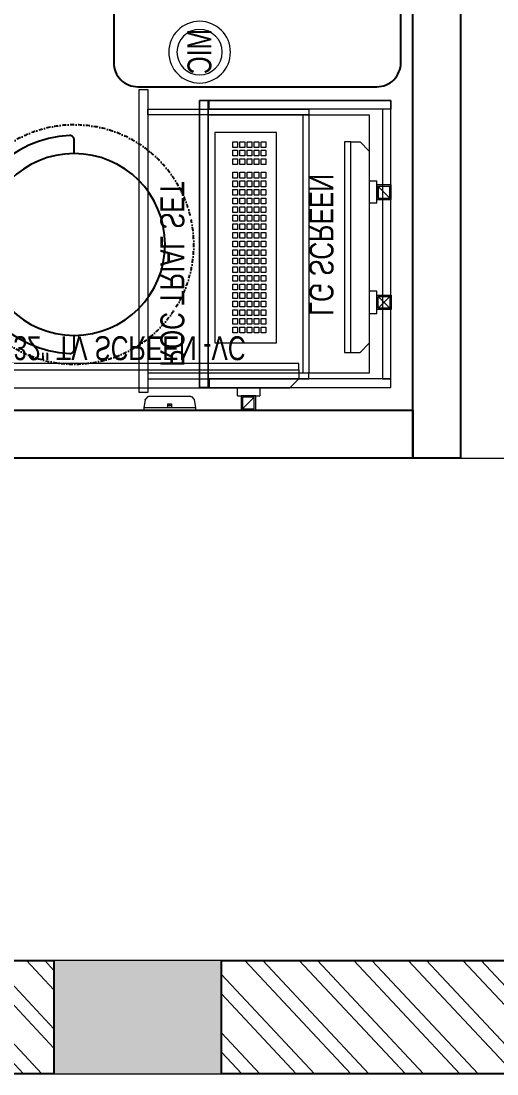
# Model space of a CAD drawing. Header units: feet. Extents: x 7177092 to 7192458, y -5285593 to -5277737.
# Drawn here: x 7188330 to 7189325, y -5285593 to -5283393 of the extents above; entities that cross this region are included whole.
import ezdxf

# ---------------------------------------------------------------- set-up
doc = ezdxf.new("R2010")
doc.units = ezdxf.units.FT
doc.header["$LTSCALE"] = 33
doc.header["$MEASUREMENT"] = 0
doc.linetypes.add('DASHDOT2', pattern=[0.5, 0.25, -0.125, 0, -0.125])
doc.linetypes.add('HIDDEN', pattern=[9.525, 6.35, -3.175])
doc.layers.add('A-WALL', color=1, linetype='Continuous')
doc.layers.add('PDF_Geometry', color=7, linetype='Continuous')
for name, color, linetype, lineweight in [('Column', 243, 'Continuous', 9), ('Floor-Unit', 1, 'Continuous', 13), ('LENS-DIM', 252, 'Continuous', 5), ('LENS-FURNITURE', 13, 'Continuous', 9), ('LENS-PARTITION', 21, 'Continuous', 25), ('LENS-TEXT', 31, 'Continuous', 5), ('LENS_DIMENSION', 193, 'Continuous', 0), ('LENS_PARTITION', 21, 'Continuous', 25), ('LK-EQPMT', 3, 'Continuous', 18), ('LN-ELEVATION-1', 81, 'Continuous', 25), ('LN-ELEVATION-2', 103, 'Continuous', 20), ('LN-HATCH', 251, 'Continuous', 0), ('TV', 92, 'Continuous', 18)]:
    doc.layers.add(name, color=color, linetype=linetype, lineweight=lineweight)
doc.styles.get("Standard").update_dxf_attribs({"font": 'GILC____.TTF'})

# ---------------------------------------------------------------- blocks, each defined once
blk = doc.blocks.new('A$Cd80e5814')
at = {"layer": 'Column'}
h = blk.add_hatch(color=8, dxfattribs=at)
h.dxf.hatch_style = 1
h.paths.add_polyline_path([(-220, 0), (0, 0), (0, 237), (-220, 237)])
h.paths.add_polyline_path([(-3709, 0), (-3709, 237), (-4059, 237), (-4059, 0)])
h.paths.add_polyline_path([(-8094, 237), (-8094, 0), (-7714, 0), (-7714, 237)])
h.paths.add_polyline_path([(-11347.8, 0), (-11347.8, 237), (-11697.8, 237), (-11697.8, 0)])
h.paths.add_polyline_path([(-15365.8, 237), (-15365.8, 0), (-15005.8, 0), (-15005.8, 237)])
h.paths.add_polyline_path([(-15365.8, 3526), (-15005.8, 3526), (-15005.8, 4026), (-15365.8, 4026)])
h.paths.add_polyline_path([(-15005.8, 7856), (-15365.8, 7856), (-15365.8, 7356), (-15005.8, 7356)])
h.paths.add_polyline_path([(-11347.8, 7706), (-11697.8, 7706), (-11697.8, 7356), (-11347.8, 7356)])
h.paths.add_polyline_path([(-8094, 7350), (-7744, 7350), (-7744, 7706), (-8094, 7706)])
h.paths.add_polyline_path([(-3709, 7350), (-3709, 7706), (-4059, 7706), (-4059, 7350)])
h.paths.add_polyline_path([(0, 7350), (0, 7706), (-300, 7706), (-300, 7350)])
h.paths.add_polyline_path([(-3709, 4046), (-4059, 4046), (-4059, 3564), (-3709, 3564)])
h.paths.add_polyline_path([(-8094, 3564), (-7714, 3564), (-7714, 4046), (-8094, 4046)])
h.paths.add_polyline_path([(-11697.8, 3526), (-11347.8, 3526), (-11347.8, 4006), (-11697.8, 4006)])
h.paths.add_polyline_path([(0, 4046), (-300, 4046), (-300, 3544), (0, 3544)])
at = {"layer": 'LN-HATCH'}
h = blk.add_hatch(dxfattribs=at)
h.set_pattern_fill('ANSI32', color=256, scale=222, angle=88.11)
h.paths.add_polyline_path([(-11697.8, 7706), (-15005.8, 7706), (-15005.8, 7476), (-11697.8, 7476)])
h.paths.add_polyline_path([(-8760, 7470), (-8760, 5976), (-15365.8, 5976), (-15365.8, 6091), (-8875, 6091), (-8875, 7470)])
h.paths.add_polyline_path([(-4059, 7470), (-7744, 7470), (-7744, 7706), (-4059, 7706)])
h.paths.add_polyline_path([(-8094, 7470), (-11347.8, 7470), (-11347.8, 7706), (-8094, 7706)])
h.paths.add_polyline_path([(-300, 7470), (-3709, 7470), (-3709, 7706), (-300, 7706)])
h.paths.add_polyline_path([(-230, 4046), (0, 4046), (0, 7350), (-230, 7350)])
h.paths.add_polyline_path([(0, 237), (-220, 237), (-220, 3544), (0, 3544)])
h.paths.add_polyline_path([(-3709, 237), (-220, 237), (-220, 0), (-3709, 0)])
h.paths.add_polyline_path([(-7714, 237), (-4059, 237), (-4059, 0), (-7714, 0)])
h.paths.add_polyline_path([(-11347.8, 237), (-8094, 237), (-8094, 0), (-11347.8, 0)])
h.paths.add_polyline_path([(-15005.8, 237), (-11697.8, 237), (-11697.8, 0), (-15005.8, 0)])
h.paths.add_polyline_path([(-980, 5970), (-230, 5970), (-230, 5820), (-980, 5820)])
h.paths.add_polyline_path([(-1730, 7470), (-1880, 7470), (-1880, 5820), (-1730, 5820)])
at = {"layer": 'A-WALL'}
for points in [[(-7714, 237), (-4059, 237), (-4059, 0), (-7714, 0)], [(-3709, 237), (-220, 237), (-220, 0), (-3709, 0)]]:
    blk.add_lwpolyline(points, close=True, dxfattribs=at)
at = {"layer": 'Column'}
blk.add_lwpolyline([(-4059, 237), (-4059, 0), (-3709, 0), (-3709, 237)], close=True, dxfattribs=at)
blk = doc.blocks.new('MOROTISED TABLE-TRIAL SET 950x600')
at = {"layer": 'PDF_Geometry', "lineweight": 25}
blk.add_lwpolyline([(415.6, 0), (550, 0, 0.414252), (600, 50), (600, 900, 0.414252), (550, 950), (50, 950, 0.414293), (0, 900), (0, 50, 0.414164), (50, 0), (415.6, 0)], format="xyb", dxfattribs=at)
blk = doc.blocks.new('TRIAL SET ROC')
at = {"layer": 'LENS-DIM', "ltscale": 0.5}
for points in [[(-400.4, -364.3), (-430.4, -364.3)], [(169.6, -364.3), (139.6, -364.3)]]:
    blk.add_lwpolyline(points, dxfattribs=at)
at = {"layer": 'LENS-FURNITURE'}
blk.add_lwpolyline([(-430.4, 18), (169.6, 18), (169.6, -382.3), (-430.4, -382.3)], close=True, dxfattribs=at)
at = {"layer": 'LENS-FURNITURE', "color": 146}
for points in [[(-412.4, -153.6), (-400.4, -153.6), (-400.4, -490.6), (-412.4, -490.6)], [(139.6, -153.6), (-400.4, -153.6), (-400.4, -165.6), (139.6, -165.6)], [(151.6, -153.6), (139.6, -153.6), (139.6, -490.6), (151.6, -490.6)], [(192.1, -490.6), (-440.9, -490.6), (-440.9, -508.6), (192.1, -508.6)]]:
    blk.add_lwpolyline(points, close=True, dxfattribs=at)
at = {"layer": 'LN-ELEVATION-2'}
for points in [[(-430.4, 18), (-412.4, 18), (-412.4, -362.3), (-430.4, -362.3)], [(-412.4, 18), (151.6, 18), (151.6, 0), (-412.4, 0)], [(169.6, 18), (151.6, 18), (151.6, -362.3), (169.6, -362.3)], [(169.6, -364.3), (-430.4, -364.3), (-430.4, -382.3), (169.6, -382.3)], [(169.6, -382.3), (-430.4, -382.3), (-430.4, -364.3), (169.6, -364.3)]]:
    blk.add_lwpolyline(points, close=True, dxfattribs=at)
at = {"layer": 'LN-ELEVATION-2', "linetype": 'HIDDEN', "ltscale": 100}
blk.add_lwpolyline([(-400.4, -364.3), (139.6, -364.3), (139.6, -27.4), (-400.4, -27.4)], close=True, dxfattribs=at)
at = {"insert": (-386.9, -414.1), "char_height": 50, "attachment_point": 1}
blk.add_mtext_dynamic_manual_height_columns('ROC TRIAL SET', width=625.228, gutter_width=500, heights=[0], dxfattribs=at)
blk = doc.blocks.new('*U20')
at = {"layer": 'LK-EQPMT', "ltscale": 12}
blk.add_lwpolyline([(6, 4.9), (-6, 4.9), (-6, -4.9), (6, -4.9)], close=True, dxfattribs=at)
blk = doc.blocks.new('*U21')
at = {"color": 0, "linetype": 'ByBlock', "lineweight": -2}
for p in [(0, 0), (18, 0), (35.9, 0), (53.9, 0), (71.8, 0), (89.8, 0), (107.8, 0), (125.7, 0), (143.7, 0), (161.6, 0), (179.6, 0), (197.6, 0), (215.5, 0), (233.5, 0), (251.4, 0), (269.4, 0), (287.4, 0), (305.3, 0), (323.3, 0), (0, -14.7), (18, -14.7), (35.9, -14.7), (53.9, -14.7), (71.8, -14.7), (89.8, -14.7), (107.8, -14.7), (125.7, -14.7), (143.7, -14.7), (161.6, -14.7), (179.6, -14.7), (197.6, -14.7), (215.5, -14.7), (233.5, -14.7), (251.4, -14.7), (269.4, -14.7), (287.4, -14.7), (305.3, -14.7), (323.3, -14.7), (0, -29.5), (0, -44.2), (18, -29.5), (18, -44.2), (35.9, -29.5), (35.9, -44.2), (53.9, -29.5), (53.9, -44.2), (71.8, -29.5), (71.8, -44.2), (89.8, -29.5), (89.8, -44.2), (107.8, -29.5), (107.8, -44.2), (125.7, -29.5), (125.7, -44.2), (143.7, -29.5), (143.7, -44.2), (161.6, -29.5), (161.6, -44.2), (179.6, -29.5), (179.6, -44.2), (197.6, -29.5), (197.6, -44.2), (215.5, -29.5), (215.5, -44.2), (233.5, -29.5), (233.5, -44.2), (251.4, -29.5), (251.4, -44.2), (269.4, -29.5), (269.4, -44.2), (287.4, -29.5), (287.4, -44.2), (305.3, -29.5), (305.3, -44.2), (323.3, -29.5), (323.3, -44.2), (0, -59), (18, -59), (35.9, -59), (53.9, -59), (71.8, -59), (89.8, -59), (107.8, -59), (125.7, -59), (143.7, -59), (161.6, -59), (179.6, -59), (197.6, -59), (215.5, -59), (233.5, -59), (251.4, -59), (269.4, -59), (287.4, -59), (305.3, -59), (323.3, -59)]:
    blk.add_blockref('*U20', p, dxfattribs=at)
blk = doc.blocks.new('*U18')
at = {"layer": 'LK-EQPMT', "ltscale": 12}
blk.add_lwpolyline([(6, 4.9), (-6, 4.9), (-6, -4.9), (6, -4.9)], close=True, dxfattribs=at)
blk = doc.blocks.new('*U19')
at = {"color": 0, "linetype": 'ByBlock', "lineweight": -2}
for p in [(0, 0), (18, 0), (35.9, 0), (0, -14.7), (18, -14.7), (35.9, -14.7), (0, -29.5), (0, -44.2), (18, -29.5), (18, -44.2), (35.9, -29.5), (35.9, -44.2), (0, -59), (18, -59), (35.9, -59)]:
    blk.add_blockref('*U18', p, dxfattribs=at)
blk = doc.blocks.new('*U13')
at = {"ltscale": 12}
blk.add_lwpolyline([(8, 0), (8, 129.1), (448, 129.1), (448, 0)], close=True, dxfattribs=at)
for name, p in [('*U21', (35.2, 101.6)), ('*U19', (386.6, 101.6))]:
    blk.add_blockref(name, p)
blk = doc.blocks.new('CLINIC SCREEN')
at = {"layer": 'TV'}
for p, q in [((-103.1, 42.9), (-127.4, 18.6)), ((-127.4, 42.9), (-103.1, 18.6)), ((102.7, 42.9), (127, 18.6))]:
    blk.add_line(p, q, dxfattribs=at)
at = {"layer": 'TV', "ltscale": 12}
for p, q in [((-220, -19.4), (-200.6, 0)), ((200.6, 0), (-200.6, 0)), ((-138.5, 0), (-138.5, 15.5)), ((-138.5, 15.5), (-92, 15.5)), ((-92, 15.5), (-92, 0)), ((92, 15.5), (92, 0)), ((92, 15.5), (138.5, 15.5)), ((138.5, 0), (138.5, 15.5)), ((220, -19.4), (200.6, 0)), ((-220, -38.8), (-220, -19.4)), ((220, -38.8), (220, -19.4))]:
    blk.add_line(p, q, dxfattribs=at)
at = {"layer": 'TV'}
for points in [[(-130.4, 15.5), (-100.1, 15.5), (-100.1, 45.9), (-130.4, 45.9)], [(130, 15.5), (99.7, 15.5), (99.7, 45.9), (130, 45.9)], [(-127.4, 18.6), (-103.1, 18.6), (-103.1, 42.9), (-127.4, 42.9)], [(127, 18.6), (102.7, 18.6), (102.7, 42.9), (127, 42.9)]]:
    blk.add_lwpolyline(points, close=True, dxfattribs=at)
at = {"layer": 'TV', "ltscale": 12}
blk.add_lwpolyline([(-220, -51.7), (-220, -38.8), (220, -38.8), (220, -51.7)], close=True, dxfattribs=at)
at = {"layer": 'Floor-Unit', "color": 0, "ltscale": 2, "insert": (5.2, -100.4), "char_height": 50, "attachment_point": 5}
blk.add_mtext_dynamic_manual_height_columns('LG SCREEN', width=466.48, gutter_width=12.5, heights=[0], dxfattribs=at)
blk = doc.blocks.new('MIC')
at = {"layer": 'LK-EQPMT', "ltscale": 12}
for radius in [64.5, 47.4]:
    blk.add_circle((234.5, 64.5), radius, dxfattribs=at)
at = {"layer": 'LK-EQPMT', "ltscale": 12, "insert": (233.2, 64.5), "char_height": 50, "attachment_point": 5}
blk.add_mtext_dynamic_manual_height_columns('MIC', width=466.48, gutter_width=12.5, heights=[0], dxfattribs=at)
blk = doc.blocks.new('DOCTOR STOOL')
at = {"layer": 'LN-ELEVATION-1', "ltscale": 100}
blk.add_lwpolyline([(228, 37.8), (228, 9.1, -0.426474), (218.5, 0, -0.959166), (218.5, 455.6, -0.426474), (228, 446.5), (228, 417.8)], format="xyb", dxfattribs=at)
at = {"layer": 'LN-ELEVATION-1', "linetype": 'DASHDOT2'}
blk.add_circle((228, 227.8), 250, dxfattribs=at)
at = {"layer": 'LN-ELEVATION-1', "ltscale": 100}
blk.add_circle((228, 227.8), 190, dxfattribs=at)
blk = doc.blocks.new('32INCH VC FOR CLINIC')
at = {"layer": 'LK-EQPMT'}
for p, q in [((116.9, 152.6), (92.6, 128.3)), ((92.6, 152.6), (116.9, 128.3)), ((627.7, 152.6), (652, 128.3))]:
    blk.add_line(p, q, dxfattribs=at)
at = {"layer": 'LK-EQPMT', "ltscale": 12}
for p, q in [((81.5, 109.7), (81.5, 125.2)), ((81.5, 125.2), (128, 125.2)), ((128, 125.2), (128, 109.7)), ((617, 125.2), (617, 109.7)), ((617, 125.2), (663.5, 125.2)), ((663.5, 109.7), (663.5, 125.2)), ((0, 90.3), (19.4, 109.7)), ((0, 70.9), (0, 90.3)), ((725.6, 109.7), (19.4, 109.7)), ((745, 90.3), (725.6, 109.7)), ((745, 70.9), (745, 90.3))]:
    blk.add_line(p, q, dxfattribs=at)
at = {"layer": 'LK-EQPMT'}
for points in [[(89.6, 125.2), (119.9, 125.2), (119.9, 155.6), (89.6, 155.6)], [(655, 125.2), (624.7, 125.2), (624.7, 155.6), (655, 155.6)], [(92.6, 128.3), (116.9, 128.3), (116.9, 152.6), (92.6, 152.6)], [(652, 128.3), (627.7, 128.3), (627.7, 152.6), (652, 152.6)]]:
    blk.add_lwpolyline(points, close=True, dxfattribs=at)
at = {"layer": 'LK-EQPMT', "ltscale": 12}
blk.add_lwpolyline([(0, 58), (0, 70.9), (745, 70.9), (745, 58)], close=True, dxfattribs=at)
at = {"layer": 'LENS-TEXT', "color": 0, "ltscale": 2, "insert": (391.2, 25.6), "char_height": 50, "attachment_point": 5}
blk.add_mtext_dynamic_manual_height_columns('32" TV SCREEN -VC', width=466.48, gutter_width=12.5, heights=[0], dxfattribs=at)
blk = doc.blocks.new('A$C142a10c7')
at = {"color": 7, "linetype": 'Continuous', "lineweight": 0}
for p, q in [((3, 22.3), (0, 5)), ((8.7, 28.4), (3.6, 23.4)), ((99.8, 28.4), (104.9, 23.4)), ((105.4, 22.3), (108.5, 5)), ((0, 5), (0, 0)), ((50.7, 5), (57.7, 5)), ((58.2, 5), (63, 5)), ((108.5, 5), (108.5, 0))]:
    blk.add_line(p, q, dxfattribs=at)
for points in [[(10.1, 29), (10.1, 29), (10.2, 29), (10.5, 29), (10.8, 29), (11.1, 29), (11.6, 29), (12.1, 29), (12.8, 29), (13.5, 29), (14.2, 29), (15.1, 29), (16, 29), (17, 29), (18.1, 29), (19.2, 29), (20.4, 29), (21.7, 29), (23, 29), (24.4, 29), (25.8, 29), (27.3, 29), (28.8, 29), (30.3, 29), (31.9, 29), (33.5, 29), (35.2, 29), (36.9, 29), (38.6, 29), (40.3, 29), (42, 29), (43.8, 29), (45.5, 29), (63, 29), (64.7, 29), (66.5, 29), (68.2, 29), (69.9, 29), (71.6, 29), (73.3, 29), (74.9, 29), (76.5, 29), (78.1, 29), (79.7, 29), (81.2, 29), (82.7, 29), (84.1, 29), (85.5, 29), (86.8, 29), (88, 29), (89.2, 29), (90.4, 29), (91.4, 29), (92.5, 29), (93.4, 29), (94.2, 29), (95, 29), (95.7, 29), (96.4, 29), (96.9, 29), (97.3, 29), (97.7, 29), (98, 29), (98.3, 29), (98.4, 29), (98.4, 29)], [(0, 5), (0, 5), (0.2, 5), (0.4, 5), (0.7, 5), (1, 5), (1.5, 5), (2, 5), (2.6, 5), (3.3, 5), (4, 5), (4.9, 5), (5.8, 5), (6.8, 5), (7.8, 5), (8.9, 5), (10.1, 5), (11.3, 5), (12.7, 5), (14, 5), (15.4, 5), (16.9, 5), (18.4, 5), (20, 5), (21.6, 5), (23.3, 5), (25, 5), (26.8, 5), (28.5, 5), (30.3, 5), (32.2, 5), (34, 5), (35.9, 5), (37.8, 5), (39.7, 5), (41.6, 5), (43.6, 5), (45.5, 5)], [(0, 5), (0, 5), (0.2, 5), (0.4, 5), (0.7, 5), (1, 5), (1.5, 5), (2, 5), (2.6, 5), (3.3, 5), (4, 5), (4.9, 5), (5.8, 5), (6.8, 5), (7.8, 5), (8.9, 5), (10.1, 5), (11.3, 5), (12.7, 5), (14, 5), (15.4, 5), (16.9, 5), (18.4, 5), (20, 5), (21.6, 5), (23.3, 5), (25, 5), (26.8, 5), (28.5, 5), (30.3, 5), (32.2, 5), (34, 5), (35.9, 5), (37.8, 5), (39.7, 5), (41.6, 5), (43.6, 5), (45.5, 5), (50.2, 5)], [(0, 0), (0, 0), (0.2, 0), (0.4, 0), (0.7, 0), (1, 0), (1.5, 0), (2, 0), (2.6, 0), (3.3, 0), (4, 0), (4.9, 0), (5.8, 0), (6.8, 0), (7.8, 0), (8.9, 0), (10.1, 0), (11.3, 0), (12.7, 0), (14, 0), (15.4, 0), (16.9, 0), (18.4, 0), (20, 0), (21.6, 0), (23.3, 0), (25, 0), (26.8, 0), (28.5, 0), (30.3, 0), (32.2, 0), (34, 0), (35.9, 0), (37.8, 0), (39.7, 0), (41.6, 0), (43.6, 0), (45.5, 0)], [(45.5, 5), (63, 5), (64.9, 5), (66.8, 5), (68.8, 5), (70.7, 5), (72.6, 5), (74.4, 5), (76.3, 5), (78.1, 5), (79.9, 5), (81.7, 5), (83.5, 5), (85.2, 5), (86.8, 5), (88.5, 5), (90, 5), (91.6, 5), (93, 5), (94.5, 5), (95.8, 5), (97.1, 5), (98.4, 5), (99.6, 5), (100.7, 5), (101.7, 5), (102.7, 5), (103.6, 5), (104.4, 5), (105.2, 5), (105.9, 5), (106.5, 5), (107, 5), (107.5, 5), (107.8, 5), (108.1, 5), (108.3, 5), (108.4, 5), (108.5, 5)], [(45.5, 0), (63, 0), (64.9, 0), (66.8, 0), (68.8, 0), (70.7, 0), (72.6, 0), (74.4, 0), (76.3, 0), (78.1, 0), (79.9, 0), (81.7, 0), (83.5, 0), (85.2, 0), (86.8, 0), (88.5, 0), (90, 0), (91.6, 0), (93, 0), (94.5, 0), (95.8, 0), (97.1, 0), (98.4, 0), (99.6, 0), (100.7, 0), (101.7, 0), (102.7, 0), (103.6, 0), (104.4, 0), (105.2, 0), (105.9, 0), (106.5, 0), (107, 0), (107.5, 0), (107.8, 0), (108.1, 0), (108.3, 0), (108.4, 0), (108.5, 0)], [(58.2, 5), (58.2, 13.4), (50.2, 13.4), (50.2, 5)], [(63, 5), (64.9, 5), (66.8, 5), (68.8, 5), (70.7, 5), (72.6, 5), (74.4, 5), (76.3, 5), (78.1, 5), (79.9, 5), (81.7, 5), (83.5, 5), (85.2, 5), (86.8, 5), (88.5, 5), (90, 5), (91.6, 5), (93, 5), (94.5, 5), (95.8, 5), (97.1, 5), (98.4, 5), (99.6, 5), (100.7, 5), (101.7, 5), (102.7, 5), (103.6, 5), (104.4, 5), (105.2, 5), (105.9, 5), (106.5, 5), (107, 5), (107.5, 5), (107.8, 5), (108.1, 5), (108.3, 5), (108.4, 5), (108.5, 5)]]:
    blk.add_lwpolyline(points, dxfattribs=at)
for points in [[(3.6, 23.4), (3.3, 23.1), (3.1, 22.7), (3.1, 22.3)], [(10.1, 29), (9.5, 29), (9, 28.8), (8.7, 28.4)], [(99.8, 28.4), (99.5, 28.8), (99, 29), (98.4, 29)], [(105.4, 22.3), (105.4, 22.7), (105.2, 23.1), (104.9, 23.4)], [(54.2, 11.6), (53.4, 11.6), (52.6, 10.9), (52.6, 10)], [(52.6, 10), (52.6, 9.1), (53.4, 8.4), (54.2, 8.4)], [(55.8, 10), (55.8, 10.9), (55.1, 11.6), (54.2, 11.6)], [(54.2, 8.4), (55.1, 8.4), (55.8, 9.1), (55.8, 10)]]:
    blk.add_open_spline(points, degree=3, dxfattribs=at)
blk = doc.blocks.new('A$Cc899b642')
for name, p in [('TRIAL SET ROC', (497.9, 1436.6)), ('*U13', (152.7, 1086.4))]:
    blk.add_blockref(name, p)
for name, p, rotation in [('32INCH VC FOR CLINIC', (175.6, 516.7), 89.99999999999999), ('MIC', (1002.8, 1118.9), 180), ('A$C142a10c7', (20, 1046.2), 270)]:
    blk.add_blockref(name, p, dxfattribs=dict(rotation=rotation))
at = {"layer": 'LENS-FURNITURE', "xscale": -1, "rotation": 90}
blk.add_blockref('MOROTISED TABLE-TRIAL SET 950x600', (1646, 1475.1), dxfattribs=at)
at = {"layer": 'LENS-FURNITURE', "rotation": 89.99999999999999}
blk.add_blockref('DOCTOR STOOL', (594.2, 564.3), dxfattribs=at)
at = {"layer": 'LENS_PARTITION'}
blk.add_blockref('CLINIC SCREEN', (360.7, 1409.3), dxfattribs=at)

msp = doc.modelspace()

# ---------------------------------------------------------------- linework, layer by layer
at = {"layer": 'LENS-PARTITION'}
for points in [[(7189248.6, -5279617.4), (7189248.6, -5284306.4), (7189148.6, -5284306.4), (7189148.6, -5279617.4)], [(7187548.6, -5284306.4), (7187548.6, -5284206.4), (7189148.6, -5284206.4), (7189148.6, -5284306.4)]]:
    msp.add_lwpolyline(points, close=True, dxfattribs=at)
at = {"layer": 'LENS_DIMENSION'}
msp.add_lwpolyline([(7189248.6, -5284306.4), (7190727.6, -5284306.4), (7190727.6, -5279773.4), (7190577.6, -5279773.4), (7190577.6, -5278123.4), (7188748.6, -5278123.4), (7188748.6, -5278243.4), (7188398.6, -5278243.4), (7188398.6, -5278123.4), (7184713.6, -5278123.4), (7184713.6, -5278243.4), (7184363.6, -5278243.4), (7184363.6, -5278123.4), (7183697.6, -5278123.4), (7183697.6, -5279517.4), (7189248.6, -5279517.4)], close=True, dxfattribs=at)

# ---------------------------------------------------------------- block references
msp.add_blockref('A$Cd80e5814', (7192457.6, -5285593.4), dxfattribs=at)
at = {"layer": 'LENS_DIMENSION', "xscale": -1, "rotation": 270}
msp.add_blockref('A$Cc899b642', (7187648.6, -5284226.4), dxfattribs=at)

doc.saveas('drawing.dxf')
